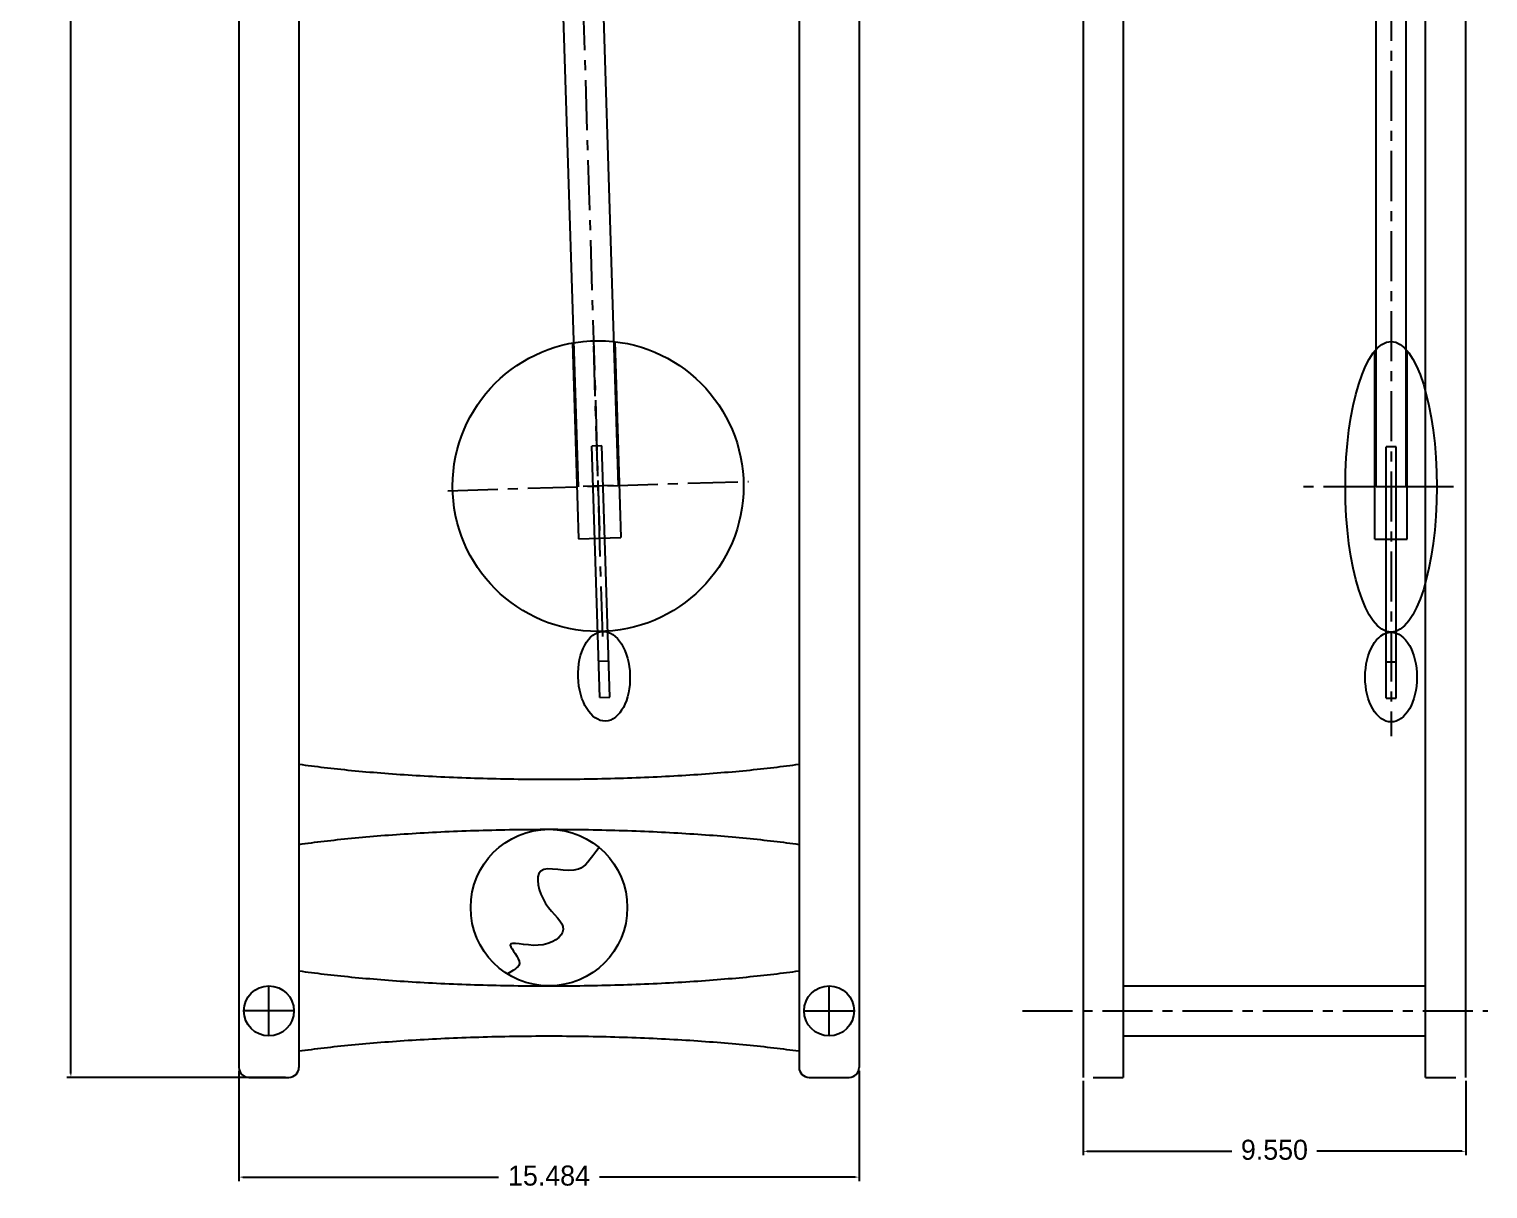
# Model space of a CAD drawing. Extents: x 60 to 170, y -32 to 30.
# Drawn here: x 59.74 to 96.16, y -32.13 to -3.18 of the extents above; entities that cross this region are included whole.
import ezdxf

# ---------------------------------------------------------------- set-up
doc = ezdxf.new("R2010")
doc.units = 0
doc.header["$MEASUREMENT"] = 0
doc.header["$PDMODE"] = 2
doc.header["$PDSIZE"] = 0.002
doc.linetypes.add('CENTER', pattern=[2, 1.25, -0.25, 0.25, -0.25])
doc.layers.get('0').update_dxf_attribs({"linetype": 'CONTINUOUS'})
doc.layers.get('DEFPOINTS').update_dxf_attribs({"color": 159, "linetype": 'CONTINUOUS'})
for name, color, linetype in [('CENTER', 3, 'CENTER'), ('PENDULUM-SHORT-TIC', 244, 'CONTINUOUS'), ('TEXT', 7, 'CONTINUOUS')]:
    doc.layers.add(name, color=color, linetype=linetype)
doc.styles.add('ARCHITEC', font='ARCHITEC.SHX')
doc.dimstyles.new('DIM-2PLC', dxfattribs={"dimtxt": 0.5, "dimasz": 0.1, "dimexe": 0.1, "dimexo": 0.085, "dimgap": 0.06, "dimtad": 0, "dimtih": 1, "dimtoh": 1, "dimdec": 3, "dimzin": 4, "dimdsep": 46, "dimtxsty": 'ARCHITEC', "dimcen": -0.12, "dimclrd": 256, "dimclre": 256, "dimclrt": 256, "dimadec": 0, "dimazin": 0, "dimtfac": 1, "dimtdec": 3, "dimtofl": 0, "dimtmove": 0, "dimatfit": 3, "dimfxl": 0, "dimtvp": 0.07, "dimtolj": 1, "dimtzin": 4, "dimarcsym": 0})

# ---------------------------------------------------------------- blocks, each defined once
blk = doc.blocks.new('*U28')
blk.add_lwpolyline([(-0.438, 0.062, 1), (-0.438, -0.062), (0.438, -0.062, 1), (0.438, 0.062)], format="xyb", close=True)
at = {"layer": 'CENTER'}
for p, q in [((-0.479, 0), (-0.625, 0)), ((-0.458, 0), (-0.417, 0)), ((-0.438, 0.042), (-0.438, 0.188)), ((-0.438, -0.021), (-0.438, 0.021)), ((-0.396, 0), (-0.25, 0)), ((-0.25, 0), (0.25, 0)), ((0.396, 0), (0.25, 0)), ((0.417, 0), (0.458, 0)), ((0.438, 0.042), (0.438, 0.188)), ((0.438, -0.021), (0.438, 0.021)), ((0.479, 0), (0.625, 0)), ((-0.438, -0.042), (-0.438, -0.188)), ((0.438, -0.042), (0.438, -0.188))]:
    blk.add_line(p, q, dxfattribs=at)
blk = doc.blocks.new('PENDULUM-SHORT')
for p, q in [((-0.03, -0.068), (-0.03, -0.763)), ((0.03, -0.068), (0.03, -0.763)), ((-0.5, -0.538), (-0.5, -39.018)), ((-0.5, -0.538), (-0.03, -0.538)), ((-0.5, -0.598), (-0.03, -0.598)), ((0.03, -0.538), (0.5, -0.538)), ((0.03, -0.598), (0.5, -0.598)), ((0.5, -0.538), (0.5, -39.018)), ((-0.53, -35.426), (-0.53, -40.321)), ((0.53, -35.426), (0.53, -40.321)), ((-0.125, -44.295), (-0.125, -38.018)), ((0.125, -38.018), (-0.125, -38.018)), ((0.125, -44.295), (0.125, -38.018)), ((0.375, -39.018), (-0.375, -39.018)), ((-0.53, -40.321), (0.53, -40.321)), ((0.125, -43.399), (-0.125, -43.399)), ((-0.125, -44.295), (0.125, -44.295))]:
    blk.add_line(p, q)
blk.add_circle((0, -39.018), 3.631)
for centre, radius, start, end in [((0, -0.568), 0.501, 93.4336, 183.4336), ((0, -0.568), 0.501, 356.5664, 86.5664), ((0, -0.884), 0.125, 103.8865, 76.1135)]:
    blk.add_arc(centre, radius, start, end)
blk.add_ellipse((0, -43.769), major_axis=(0, 1.12), ratio=0.577645)
at = {"layer": 'CENTER', "linetype": 'CENTER'}
for p, q in [((0, 1.125), (0, -40.188)), ((-0.149, 0), (0.149, 0)), ((0, -0.149), (0, 0.149)), ((-0.459, -0.568), (0.446, -0.568)), ((0, -42.774), (0, -35.387)), ((-3.756, -39.018), (3.756, -39.018))]:
    blk.add_line(p, q, dxfattribs=at)
at = {"rotation": 90}
blk.add_blockref('*U28', (0, -8.72), dxfattribs=at)
blk = doc.blocks.new('*D59')
at = {"layer": 'DEFPOINTS', "color": 0}
for p in [(60.786, 25.538), (72.687, 25.538), (66.23, -29.35)]:
    blk.add_point(p, dxfattribs=at)
at = {"layer": 'TEXT', "lineweight": -2}
for p, q in [((72.602, 25.538), (60.686, 25.538)), ((60.786, 25.438), (60.786, -1.596)), ((60.786, -29.25), (60.786, -2.216)), ((66.145, -29.35), (60.686, -29.35))]:
    blk.add_line(p, q, dxfattribs=at)
at = {"layer": 'TEXT'}
for points in [[(60.769, 25.438), (60.802, 25.438), (60.786, 25.538)], [(60.769, -29.25), (60.802, -29.25), (60.786, -29.35)]]:
    blk.add_solid(points, dxfattribs=at)
at = {"layer": 'TEXT', "insert": (60.786, -1.906), "char_height": 0.5, "attachment_point": 5, "style": 'ARCHITEC'}
blk.add_mtext('\\A1;54.888', dxfattribs=at)
blk = doc.blocks.new('*D60')
at = {"layer": 'DEFPOINTS', "color": 0}
for p in [(64.98, -29.1), (80.464, -29.1), (80.464, -31.841)]:
    blk.add_point(p, dxfattribs=at)
at = {"layer": 'TEXT', "lineweight": -2}
for p, q in [((64.98, -29.185), (64.98, -31.941)), ((80.464, -29.185), (80.464, -31.941)), ((65.08, -31.841), (71.459, -31.841)), ((80.364, -31.841), (73.984, -31.841))]:
    blk.add_line(p, q, dxfattribs=at)
at = {"layer": 'TEXT'}
for points in [[(65.08, -31.824), (65.08, -31.857), (64.98, -31.841)], [(80.364, -31.824), (80.364, -31.857), (80.464, -31.841)]]:
    blk.add_solid(points, dxfattribs=at)
at = {"layer": 'TEXT', "insert": (72.722, -31.806), "char_height": 0.5, "attachment_point": 5, "style": 'ARCHITEC'}
blk.add_mtext('\\A1;15.484', dxfattribs=at)
blk = doc.blocks.new('*D61')
at = {"layer": 'DEFPOINTS', "color": 0}
for p in [(86.057, -29.35), (95.607, -29.35), (95.607, -31.196)]:
    blk.add_point(p, dxfattribs=at)
at = {"layer": 'TEXT', "lineweight": -2}
for p, q in [((86.057, -29.435), (86.057, -31.296)), ((95.607, -29.435), (95.607, -31.296)), ((86.157, -31.196), (89.772, -31.196)), ((95.507, -31.196), (91.892, -31.196))]:
    blk.add_line(p, q, dxfattribs=at)
at = {"layer": 'TEXT'}
for points in [[(86.157, -31.18), (86.157, -31.213), (86.057, -31.196)], [(95.507, -31.18), (95.507, -31.213), (95.607, -31.196)]]:
    blk.add_solid(points, dxfattribs=at)
at = {"layer": 'TEXT', "insert": (90.832, -31.161), "char_height": 0.5, "attachment_point": 5, "style": 'ARCHITEC'}
blk.add_mtext('\\A1;9.550', dxfattribs=at)

msp = doc.modelspace()

# ---------------------------------------------------------------- linework, layer by layer
for p, q in [((93.3693, -14.6049), (93.3693, 24.3094)), ((94.1193, -14.6049), (94.1193, 24.3094)), ((86.0568, 10.528), (86.0568, -29.3501)), ((87.0568, 10.528), (87.0568, -29.3501)), ((94.6071, -29.3501), (94.6071, 10.528)), ((95.6071, -29.3501), (95.6071, 10.528)), ((66.4796, 10.1592), (66.4796, -29.1001)), ((78.9641, 10.1592), (78.9641, -29.1001)), ((64.9796, 9.5342), (64.9796, -29.1001)), ((80.4641, 9.5342), (80.4641, -29.1001)), ((93.3393, -15.9075), (93.3393, -11.2107)), ((94.1493, -15.9075), (94.1493, -11.2107)), ((93.6193, -19.8814), (93.6193, -13.6049)), ((93.8693, -13.6049), (93.6193, -13.6049)), ((93.8693, -19.8814), (93.8693, -13.6049)), ((94.1193, -14.6049), (93.3693, -14.6049)), ((93.3393, -15.9075), (94.1493, -15.9075)), ((93.8693, -18.9859), (93.6193, -18.9859)), ((93.6193, -19.8814), (93.8693, -19.8814)), ((78.9641, -26.5649), (78.9641, -28.8177)), ((87.0568, -27.0663), (94.6071, -27.0663)), ((87.0568, -28.3163), (94.6071, -28.3163)), ((65.2296, -29.3501), (66.2296, -29.3501)), ((79.2141, -29.3501), (80.2141, -29.3501)), ((86.3068, -29.3501), (87.0568, -29.3501)), ((94.6071, -29.3501), (95.3571, -29.3501))]:
    msp.add_line(p, q)
for centre, radius in [((72.7218, -25.1112), 1.9551), ((65.7296, -27.6913), 0.625), ((79.7141, -27.6913), 0.625)]:
    msp.add_circle(centre, radius)
for centre, start, end in [((65.2296, -29.1001), 180, 270), ((66.2296, -29.1001), 270, 0), ((79.2141, -29.1001), 180, 270), ((80.2141, -29.1001), 270, 360)]:
    msp.add_arc(centre, 0.25, start, end)
for centre, major_axis, ratio in [((93.7443, -14.6049), (0, 3.631), 0.3140638), ((93.7443, -19.3561), (0, 1.1201), 0.5776453)]:
    msp.add_ellipse(centre, major_axis=major_axis, ratio=ratio)
for points in [[(66.4796, -21.5309), (72.7218, -22.3935), (78.9641, -21.5309)], [(66.4796, -23.5313), (72.7218, -22.6687), (78.9641, -23.5313)], [(66.4796, -26.6911), (72.7218, -27.5537), (78.9641, -26.6911)], [(66.4796, -28.6915), (72.7218, -27.8289), (78.9641, -28.6915)]]:
    msp.add_rational_spline(points, [0.99917443323, 0.769126966461, 0.99917443323], degree=2)
msp.add_open_spline([(73.9723, -23.6083), (73.7293, -23.9278), (73.4531, -24.3771), (72.2705, -23.8751), (72.5325, -25.0957), (73.35, -25.6333), (72.5439, -26.2176), (71.4528, -25.8319), (72.098, -26.4639), (71.925, -26.6175), (71.6844, -26.7683)], degree=3, knots=[0.0939573, 0.0939573, 0.0939573, 0.0939573, 0.6478636, 1.591277, 2.4055701, 3.1936049, 3.931385, 4.6305196, 5.1401131, 5.3614499, 5.3614499, 5.3614499, 5.3614499])
at = {"layer": 'CENTER', "linetype": 'CENTER'}
for p, q in [((93.7443, 25.7821), (93.7443, -20.8304)), ((95.304, -14.6049), (91.3974, -14.6049)), ((65.7296, -28.3163), (65.7296, -27.0063)), ((79.7141, -28.3163), (79.7141, -27.0063)), ((66.3546, -27.6913), (65.1046, -27.6913)), ((79.0891, -27.6913), (80.3391, -27.6913))]:
    msp.add_line(p, q, dxfattribs=at)
at = {"layer": 'CENTER'}
msp.add_line((84.5391, -27.6913), (96.1596, -27.6913), dxfattribs=at)

# ---------------------------------------------------------------- block references
at = {"layer": 'PENDULUM-SHORT-TIC', "rotation": 1.80008958382663}
msp.add_blockref('PENDULUM-SHORT', (72.7218, 24.4134), dxfattribs=at)

# ---------------------------------------------------------------- dimensions: what is measured, and where the dimension line sits
at = {"layer": 'TEXT'}
dim = msp.add_linear_dim(base=(60.7855, 25.5376), p1=(66.2296, -29.3501), p2=(72.6865, 25.5376), angle=90, dimstyle='DIM-2PLC', dxfattribs=at)
dim.commit()
dim.dimension.update_dxf_attribs({"geometry": '*D59', "text_midpoint": (60.7855, -1.9062)})
for base, p1, p2, picture, middle in [((80.464086, -31.840539), (64.979594, -29.100122), (80.464086, -29.100122), '*D60', (72.72184, -31.805539)), ((95.6071, -31.1965), (86.0568, -29.3501), (95.6071, -29.3501), '*D61', (90.832, -31.1615))]:
    dim = msp.add_linear_dim(base=base, p1=p1, p2=p2, dimstyle='DIM-2PLC', dxfattribs=at)
    dim.commit()
    dim.dimension.update_dxf_attribs({"geometry": picture, "text_midpoint": middle})

doc.saveas('drawing.dxf')
